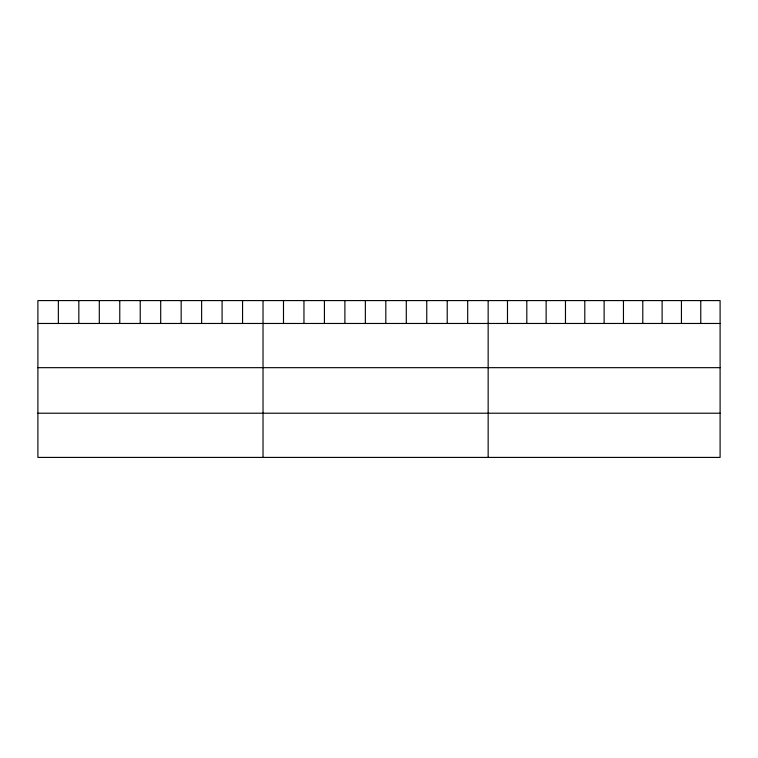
<?xml version="1.0" encoding="UTF-8"?>
<svg xmlns="http://www.w3.org/2000/svg" width="758" height="758" viewBox="0 0 758 758"><rect width="100%" height="100%" fill="white"/><g stroke="black" fill="none" stroke-linecap="round" stroke-linejoin="round"><path stroke-width="1.14" d="M720.1 323.467L720.1 457.415L37.9 457.415L37.9 300.585L720.1 300.585L720.1 323.467L37.9 323.467M37.9 367.668L720.1 367.668M37.9 413.214L720.1 413.214M700.771 300.585L700.771 323.467M681.442 300.585L681.442 323.467M662.113 300.585L662.113 323.467M642.784 300.585L642.784 323.467M623.455 300.585L623.455 323.467M604.126 300.585L604.126 323.467M584.797 300.585L584.797 323.467M565.468 300.585L565.468 323.467M546.139 300.585L546.139 323.467M526.81 300.585L526.81 323.467M507.481 300.585L507.481 323.467M488.152 300.585L488.152 457.415M467.686 300.585L467.686 323.467M447.22 300.585L447.22 323.467M426.754 300.585L426.754 323.467M406.288 300.585L406.288 323.467M385.822 300.585L385.822 323.467M365.356 300.585L365.356 323.467M344.89 300.585L344.89 323.467M324.424 300.585L324.424 323.467M303.958 300.585L303.958 323.467M283.492 300.585L283.492 323.467M263.026 300.585L263.026 457.415M242.56 300.585L242.56 323.467M222.094 300.585L222.094 323.467M201.628 300.585L201.628 323.467M181.162 300.585L181.162 323.467M160.696 300.585L160.696 323.467M140.23 300.585L140.23 323.467M119.764 300.585L119.764 323.467M99.298 300.585L99.298 323.467M78.832 300.585L78.832 323.467M58.366 300.585L58.366 323.467"/></g></svg>
